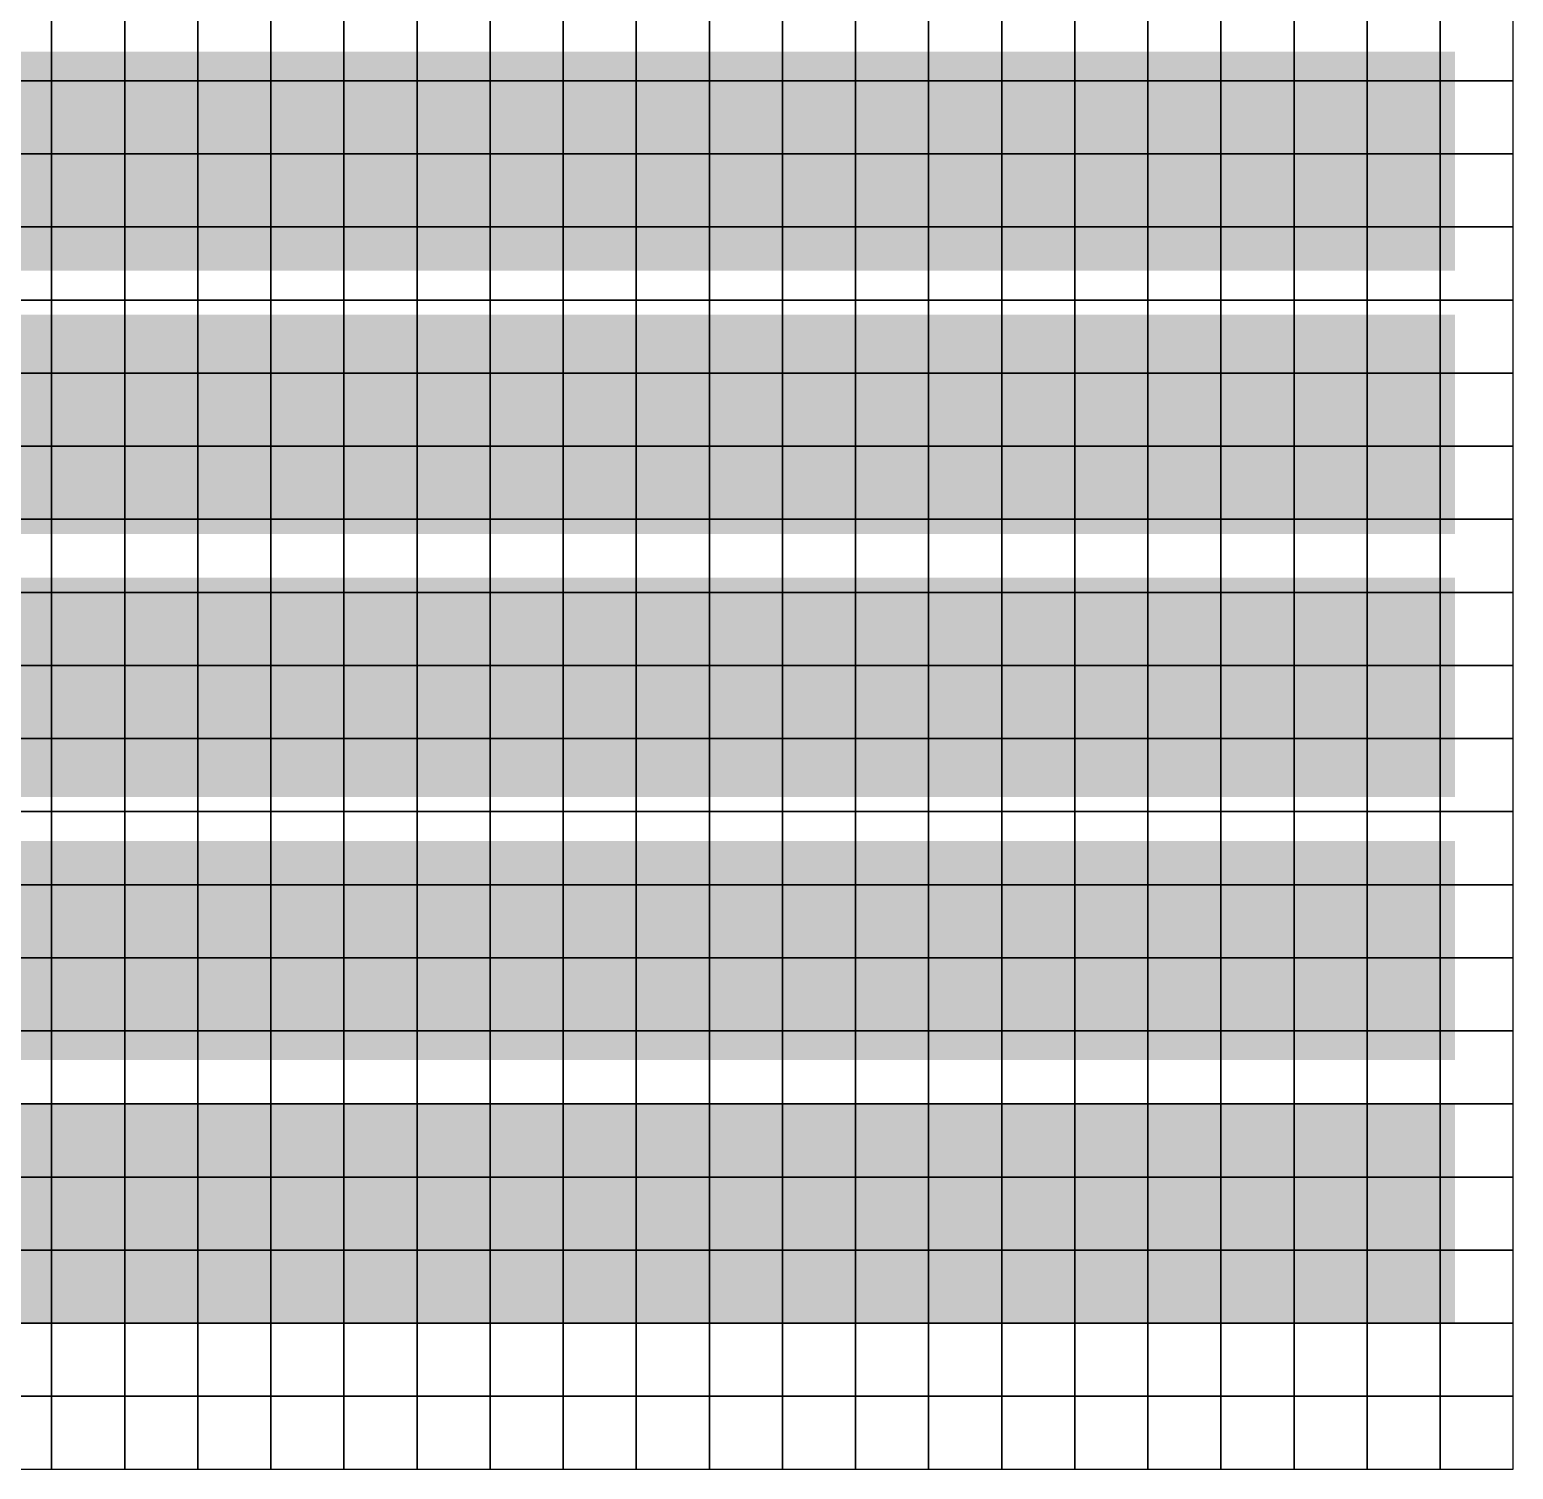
# Model space of a CAD drawing. Header units: metres. Extents: x 0 to 400, y 0 to 400.
# Drawn here: x 197 to 400, y 0 to 197 of the extents above; entities that cross this region are included whole.
import ezdxf

# ---------------------------------------------------------------- set-up
doc = ezdxf.new("R2010")
doc.units = ezdxf.units.M

msp = doc.modelspace()

# ---------------------------------------------------------------- linework, layer by layer
at = {"layer": 'F0', "color": 1}
for points in [[(290, 164), (320, 164), (290, 194), (320, 194)], [(254, 128), (284, 128), (254, 158), (284, 158)], [(218, 92), (248, 92), (218, 122), (248, 122)], [(344, 92), (374, 92), (344, 122), (374, 122)], [(182, 56), (212, 56), (182, 86), (212, 86)], [(308, 56), (338, 56), (308, 86), (338, 86)], [(272, 20), (302, 20), (272, 50), (302, 50)]]:
    msp.add_solid(points, dxfattribs=at)
at = {"layer": 'F1', "color": 2}
for points in [[(254, 164), (284, 164), (254, 194), (284, 194)], [(218, 128), (248, 128), (218, 158), (248, 158)], [(344, 128), (374, 128), (344, 158), (374, 158)], [(182, 92), (212, 92), (182, 122), (212, 122)], [(308, 92), (338, 92), (308, 122), (338, 122)], [(272, 56), (302, 56), (272, 86), (302, 86)], [(236, 20), (266, 20), (236, 50), (266, 50)], [(362, 20), (392, 20), (362, 50), (392, 50)]]:
    msp.add_solid(points, dxfattribs=at)
at = {"layer": 'F2', "color": 3}
for points in [[(218, 164), (248, 164), (218, 194), (248, 194)], [(344, 164), (374, 164), (344, 194), (374, 194)], [(182, 128), (212, 128), (182, 158), (212, 158)], [(308, 128), (338, 128), (308, 158), (338, 158)], [(272, 92), (302, 92), (272, 122), (302, 122)], [(236, 56), (266, 56), (236, 86), (266, 86)], [(362, 56), (392, 56), (362, 86), (392, 86)], [(200, 20), (230, 20), (200, 50), (230, 50)], [(326, 20), (356, 20), (326, 50), (356, 50)]]:
    msp.add_solid(points, dxfattribs=at)
at = {"layer": 'F3', "color": 4}
for points in [[(182, 164), (212, 164), (182, 194), (212, 194)], [(308, 164), (338, 164), (308, 194), (338, 194)], [(272, 128), (302, 128), (272, 158), (302, 158)], [(236, 92), (266, 92), (236, 122), (266, 122)], [(362, 92), (392, 92), (362, 122), (392, 122)], [(200, 56), (230, 56), (200, 86), (230, 86)], [(326, 56), (356, 56), (326, 86), (356, 86)], [(290, 20), (320, 20), (290, 50), (320, 50)]]:
    msp.add_solid(points, dxfattribs=at)
at = {"layer": 'F4', "color": 5}
for points in [[(272, 164), (302, 164), (272, 194), (302, 194)], [(236, 128), (266, 128), (236, 158), (266, 158)], [(362, 128), (392, 128), (362, 158), (392, 158)], [(200, 92), (230, 92), (200, 122), (230, 122)], [(326, 92), (356, 92), (326, 122), (356, 122)], [(290, 56), (320, 56), (290, 86), (320, 86)], [(254, 20), (284, 20), (254, 50), (284, 50)]]:
    msp.add_solid(points, dxfattribs=at)
at = {"layer": 'F5', "color": 6}
for points in [[(236, 164), (266, 164), (236, 194), (266, 194)], [(362, 164), (392, 164), (362, 194), (392, 194)], [(200, 128), (230, 128), (200, 158), (230, 158)], [(326, 128), (356, 128), (326, 158), (356, 158)], [(290, 92), (320, 92), (290, 122), (320, 122)], [(254, 56), (284, 56), (254, 86), (284, 86)], [(218, 20), (248, 20), (218, 50), (248, 50)], [(344, 20), (374, 20), (344, 50), (374, 50)]]:
    msp.add_solid(points, dxfattribs=at)
at = {"layer": 'F6', "color": 7}
for points in [[(200, 164), (230, 164), (200, 194), (230, 194)], [(326, 164), (356, 164), (326, 194), (356, 194)], [(290, 128), (320, 128), (290, 158), (320, 158)], [(254, 92), (284, 92), (254, 122), (284, 122)], [(218, 56), (248, 56), (218, 86), (248, 86)], [(344, 56), (374, 56), (344, 86), (374, 86)], [(182, 20), (212, 20), (182, 50), (212, 50)], [(308, 20), (338, 20), (308, 50), (338, 50)]]:
    msp.add_solid(points, dxfattribs=at)
at = {"layer": 'SURF'}
for points in [[(190, 190, 57.65), (200, 190, 58.81), (200, 200, 60), (190, 200, 58.81)], [(200, 190, 58.81), (210, 190, 57.65), (210, 200, 58.81), (200, 200, 60)], [(210, 190, 57.65), (220, 190, 54.29), (220, 200, 55.39), (210, 200, 58.81)], [(220, 190, 54.29), (230, 190, 49.12), (230, 200, 50.12), (220, 200, 55.39)], [(230, 190, 49.12), (240, 190, 42.71), (240, 200, 43.57), (230, 200, 50.12)], [(240, 190, 42.71), (250, 190, 35.67), (250, 200, 36.39), (240, 200, 43.57)], [(250, 190, 35.67), (260, 190, 28.63), (260, 200, 29.21), (250, 200, 36.39)], [(260, 190, 28.63), (270, 190, 22.07), (270, 200, 22.52), (260, 200, 29.21)], [(270, 190, 22.07), (280, 190, 16.35), (280, 200, 16.68), (270, 200, 22.52)], [(280, 190, 16.35), (290, 190, 11.64), (290, 200, 11.87), (280, 200, 16.68)], [(290, 190, 11.64), (300, 190, 7.96), (300, 200, 8.12), (290, 200, 11.87)], [(300, 190, 7.96), (310, 190, 5.23), (310, 200, 5.34), (300, 200, 8.12)], [(310, 190, 5.23), (320, 190, 3.3), (320, 200, 3.37), (310, 200, 5.34)], [(320, 190, 3.3), (330, 190, 2), (330, 200, 2.04), (320, 200, 3.37)], [(330, 190, 2), (340, 190, 1.17), (340, 200, 1.19), (330, 200, 2.04)], [(340, 190, 1.17), (350, 190, 0.65), (350, 200, 0.67), (340, 200, 1.19)], [(350, 190, 0.65), (360, 190, 0.35), (360, 200, 0.36), (350, 200, 0.67)], [(360, 190, 0.35), (370, 190, 0.18), (370, 200, 0.19), (360, 200, 0.36)], [(370, 190, 0.18), (380, 190, 0.09), (380, 200, 0.09), (370, 200, 0.19)], [(380, 190, 0.09), (390, 190, 0.04), (390, 200, 0.04), (380, 200, 0.09)], [(390, 190, 0.04), (400, 190, 0.02), (400, 200, 0.02), (390, 200, 0.04)], [(190, 180, 54.29), (200, 180, 55.39), (200, 190, 58.81), (190, 190, 57.65)], [(200, 180, 55.39), (210, 180, 54.29), (210, 190, 57.65), (200, 190, 58.81)], [(210, 180, 54.29), (220, 180, 51.13), (220, 190, 54.29), (210, 190, 57.65)], [(220, 180, 51.13), (230, 180, 46.26), (230, 190, 49.12), (220, 190, 54.29)], [(230, 180, 46.26), (240, 180, 40.22), (240, 190, 42.71), (230, 190, 49.12)], [(240, 180, 40.22), (250, 180, 33.59), (250, 190, 35.67), (240, 190, 42.71)], [(250, 180, 33.59), (260, 180, 26.96), (260, 190, 28.63), (250, 190, 35.67)], [(260, 180, 26.96), (270, 180, 20.79), (270, 190, 22.07), (260, 190, 28.63)], [(270, 180, 20.79), (280, 180, 15.4), (280, 190, 16.35), (270, 190, 22.07)], [(280, 180, 15.4), (290, 180, 10.96), (290, 190, 11.64), (280, 190, 16.35)], [(290, 180, 10.96), (300, 180, 7.5), (300, 190, 7.96), (290, 190, 11.64)], [(300, 180, 7.5), (310, 180, 4.93), (310, 190, 5.23), (300, 190, 7.96)], [(310, 180, 4.93), (320, 180, 3.11), (320, 190, 3.3), (310, 190, 5.23)], [(320, 180, 3.11), (330, 180, 1.89), (330, 190, 2), (320, 190, 3.3)], [(330, 180, 1.89), (340, 180, 1.1), (340, 190, 1.17), (330, 190, 2)], [(340, 180, 1.1), (350, 180, 0.62), (350, 190, 0.65), (340, 190, 1.17)], [(350, 180, 0.62), (360, 180, 0.33), (360, 190, 0.35), (350, 190, 0.65)], [(360, 180, 0.33), (370, 180, 0.17), (370, 190, 0.18), (360, 190, 0.35)], [(370, 180, 0.17), (380, 180, 0.08), (380, 190, 0.09), (370, 190, 0.18)], [(380, 180, 0.08), (390, 180, 0.04), (390, 190, 0.04), (380, 190, 0.09)], [(390, 180, 0.04), (400, 180, 0.02), (400, 190, 0.02), (390, 190, 0.04)], [(190, 170, 49.12), (200, 170, 50.12), (200, 180, 55.39), (190, 180, 54.29)], [(200, 170, 50.12), (210, 170, 49.12), (210, 180, 54.29), (200, 180, 55.39)], [(210, 170, 49.12), (220, 170, 46.26), (220, 180, 51.13), (210, 180, 54.29)], [(220, 170, 46.26), (230, 170, 41.86), (230, 180, 46.26), (220, 180, 51.13)], [(230, 170, 41.86), (240, 170, 36.39), (240, 180, 40.22), (230, 180, 46.26)], [(240, 170, 36.39), (250, 170, 30.4), (250, 180, 33.59), (240, 180, 40.22)], [(250, 170, 30.4), (260, 170, 24.39), (260, 180, 26.96), (250, 180, 33.59)], [(260, 170, 24.39), (270, 170, 18.81), (270, 180, 20.79), (260, 180, 26.96)], [(270, 170, 18.81), (280, 170, 13.93), (280, 180, 15.4), (270, 180, 20.79)], [(280, 170, 13.93), (290, 170, 9.92), (290, 180, 10.96), (280, 180, 15.4)], [(290, 170, 9.92), (300, 170, 6.78), (300, 180, 7.5), (290, 180, 10.96)], [(300, 170, 6.78), (310, 170, 4.46), (310, 180, 4.93), (300, 180, 7.5)], [(310, 170, 4.46), (320, 170, 2.81), (320, 180, 3.11), (310, 180, 4.93)], [(320, 170, 2.81), (330, 170, 1.71), (330, 180, 1.89), (320, 180, 3.11)], [(330, 170, 1.71), (340, 170, 0.99), (340, 180, 1.1), (330, 180, 1.89)], [(340, 170, 0.99), (350, 170, 0.56), (350, 180, 0.62), (340, 180, 1.1)], [(350, 170, 0.56), (360, 170, 0.3), (360, 180, 0.33), (350, 180, 0.62)], [(360, 170, 0.3), (370, 170, 0.15), (370, 180, 0.17), (360, 180, 0.33)], [(370, 170, 0.15), (380, 170, 0.08), (380, 180, 0.08), (370, 180, 0.17)], [(380, 170, 0.08), (390, 170, 0.04), (390, 180, 0.04), (380, 180, 0.08)], [(390, 170, 0.04), (400, 170, 0.02), (400, 180, 0.02), (390, 180, 0.04)], [(190, 160, 42.71), (200, 160, 43.57), (200, 170, 50.12), (190, 170, 49.12)], [(200, 160, 43.57), (210, 160, 42.71), (210, 170, 49.12), (200, 170, 50.12)], [(210, 160, 42.71), (220, 160, 40.22), (220, 170, 46.26), (210, 170, 49.12)], [(220, 160, 40.22), (230, 160, 36.39), (230, 170, 41.86), (220, 170, 46.26)], [(230, 160, 36.39), (240, 160, 31.64), (240, 170, 36.39), (230, 170, 41.86)], [(240, 160, 31.64), (250, 160, 26.43), (250, 170, 30.4), (240, 170, 36.39)], [(250, 160, 26.43), (260, 160, 21.21), (260, 170, 24.39), (250, 170, 30.4)], [(260, 160, 21.21), (270, 160, 16.35), (270, 170, 18.81), (260, 170, 24.39)], [(270, 160, 16.35), (280, 160, 12.11), (280, 170, 13.93), (270, 170, 18.81)], [(280, 160, 12.11), (290, 160, 8.62), (290, 170, 9.92), (280, 170, 13.93)], [(290, 160, 8.62), (300, 160, 5.9), (300, 170, 6.78), (290, 170, 9.92)], [(300, 160, 5.9), (310, 160, 3.87), (310, 170, 4.46), (300, 170, 6.78)], [(310, 160, 3.87), (320, 160, 2.45), (320, 170, 2.81), (310, 170, 4.46)], [(320, 160, 2.45), (330, 160, 1.48), (330, 170, 1.71), (320, 170, 2.81)], [(330, 160, 1.48), (340, 160, 0.86), (340, 170, 0.99), (330, 170, 1.71)], [(340, 160, 0.86), (350, 160, 0.48), (350, 170, 0.56), (340, 170, 0.99)], [(350, 160, 0.48), (360, 160, 0.26), (360, 170, 0.3), (350, 170, 0.56)], [(360, 160, 0.26), (370, 160, 0.13), (370, 170, 0.15), (360, 170, 0.3)], [(370, 160, 0.13), (380, 160, 0.07), (380, 170, 0.08), (370, 170, 0.15)], [(380, 160, 0.07), (390, 160, 0.03), (390, 170, 0.04), (380, 170, 0.08)], [(390, 160, 0.03), (400, 160, 0.01), (400, 170, 0.02), (390, 170, 0.04)], [(190, 150, 35.67), (200, 150, 36.39), (200, 160, 43.57), (190, 160, 42.71)], [(200, 150, 36.39), (210, 150, 35.67), (210, 160, 42.71), (200, 160, 43.57)], [(210, 150, 35.67), (220, 150, 33.59), (220, 160, 40.22), (210, 160, 42.71)], [(220, 150, 33.59), (230, 150, 30.4), (230, 160, 36.39), (220, 160, 40.22)], [(230, 150, 30.4), (240, 150, 26.43), (240, 160, 31.64), (230, 160, 36.39)], [(240, 150, 26.43), (250, 150, 22.07), (250, 160, 26.43), (240, 160, 31.64)], [(250, 150, 22.07), (260, 150, 17.71), (260, 160, 21.21), (250, 160, 26.43)], [(260, 150, 17.71), (270, 150, 13.66), (270, 160, 16.35), (260, 160, 21.21)], [(270, 150, 13.66), (280, 150, 10.12), (280, 160, 12.11), (270, 160, 16.35)], [(280, 150, 10.12), (290, 150, 7.2), (290, 160, 8.62), (280, 160, 12.11)], [(290, 150, 7.2), (300, 150, 4.93), (300, 160, 5.9), (290, 160, 8.62)], [(300, 150, 4.93), (310, 150, 3.24), (310, 160, 3.87), (300, 160, 5.9)], [(310, 150, 3.24), (320, 150, 2.04), (320, 160, 2.45), (310, 160, 3.87)], [(320, 150, 2.04), (330, 150, 1.24), (330, 160, 1.48), (320, 160, 2.45)], [(330, 150, 1.24), (340, 150, 0.72), (340, 160, 0.86), (330, 160, 1.48)], [(340, 150, 0.72), (350, 150, 0.4), (350, 160, 0.48), (340, 160, 0.86)], [(350, 150, 0.4), (360, 150, 0.22), (360, 160, 0.26), (350, 160, 0.48)], [(360, 150, 0.22), (370, 150, 0.11), (370, 160, 0.13), (360, 160, 0.26)], [(370, 150, 0.11), (380, 150, 0.06), (380, 160, 0.07), (370, 160, 0.13)], [(380, 150, 0.06), (390, 150, 0.03), (390, 160, 0.03), (380, 160, 0.07)], [(390, 150, 0.03), (400, 150, 0.01), (400, 160, 0.01), (390, 160, 0.03)], [(190, 140, 28.63), (200, 140, 29.21), (200, 150, 36.39), (190, 150, 35.67)], [(200, 140, 29.21), (210, 140, 28.63), (210, 150, 35.67), (200, 150, 36.39)], [(210, 140, 28.63), (220, 140, 26.96), (220, 150, 33.59), (210, 150, 35.67)], [(220, 140, 26.96), (230, 140, 24.39), (230, 150, 30.4), (220, 150, 33.59)], [(230, 140, 24.39), (240, 140, 21.21), (240, 150, 26.43), (230, 150, 30.4)], [(240, 140, 21.21), (250, 140, 17.71), (250, 150, 22.07), (240, 150, 26.43)], [(250, 140, 17.71), (260, 140, 14.22), (260, 150, 17.71), (250, 150, 22.07)], [(260, 140, 14.22), (270, 140, 10.96), (270, 150, 13.66), (260, 150, 17.71)], [(270, 140, 10.96), (280, 140, 8.12), (280, 150, 10.12), (270, 150, 13.66)], [(280, 140, 8.12), (290, 140, 5.78), (290, 150, 7.2), (280, 150, 10.12)], [(290, 140, 5.78), (300, 140, 3.95), (300, 150, 4.93), (290, 150, 7.2)], [(300, 140, 3.95), (310, 140, 2.6), (310, 150, 3.24), (300, 150, 4.93)], [(310, 140, 2.6), (320, 140, 1.64), (320, 150, 2.04), (310, 150, 3.24)], [(320, 140, 1.64), (330, 140, 0.99), (330, 150, 1.24), (320, 150, 2.04)], [(330, 140, 0.99), (340, 140, 0.58), (340, 150, 0.72), (330, 150, 1.24)], [(340, 140, 0.58), (350, 140, 0.32), (350, 150, 0.4), (340, 150, 0.72)], [(350, 140, 0.32), (360, 140, 0.17), (360, 150, 0.22), (350, 150, 0.4)], [(360, 140, 0.17), (370, 140, 0.09), (370, 150, 0.11), (360, 150, 0.22)], [(370, 140, 0.09), (380, 140, 0.04), (380, 150, 0.06), (370, 150, 0.11)], [(380, 140, 0.04), (390, 140, 0.02), (390, 150, 0.03), (380, 150, 0.06)], [(390, 140, 0.02), (400, 140, 0.01), (400, 150, 0.01), (390, 150, 0.03)], [(190, 130, 22.07), (200, 130, 22.52), (200, 140, 29.21), (190, 140, 28.63)], [(200, 130, 22.52), (210, 130, 22.07), (210, 140, 28.63), (200, 140, 29.21)], [(210, 130, 22.07), (220, 130, 20.79), (220, 140, 26.96), (210, 140, 28.63)], [(220, 130, 20.79), (230, 130, 18.81), (230, 140, 24.39), (220, 140, 26.96)], [(230, 130, 18.81), (240, 130, 16.35), (240, 140, 21.21), (230, 140, 24.39)], [(240, 130, 16.35), (250, 130, 13.66), (250, 140, 17.71), (240, 140, 21.21)], [(250, 130, 13.66), (260, 130, 10.96), (260, 140, 14.22), (250, 140, 17.71)], [(260, 130, 10.96), (270, 130, 8.45), (270, 140, 10.96), (260, 140, 14.22)], [(270, 130, 8.45), (280, 130, 6.26), (280, 140, 8.12), (270, 140, 10.96)], [(280, 130, 6.26), (290, 130, 4.46), (290, 140, 5.78), (280, 140, 8.12)], [(290, 130, 4.46), (300, 130, 3.05), (300, 140, 3.95), (290, 140, 5.78)], [(300, 130, 3.05), (310, 130, 2), (310, 140, 2.6), (300, 140, 3.95)], [(310, 130, 2), (320, 130, 1.26), (320, 140, 1.64), (310, 140, 2.6)], [(320, 130, 1.26), (330, 130, 0.77), (330, 140, 0.99), (320, 140, 1.64)], [(330, 130, 0.77), (340, 130, 0.45), (340, 140, 0.58), (330, 140, 0.99)], [(340, 130, 0.45), (350, 130, 0.25), (350, 140, 0.32), (340, 140, 0.58)], [(350, 130, 0.25), (360, 130, 0.13), (360, 140, 0.17), (350, 140, 0.32)], [(360, 130, 0.13), (370, 130, 0.07), (370, 140, 0.09), (360, 140, 0.17)], [(370, 130, 0.07), (380, 130, 0.03), (380, 140, 0.04), (370, 140, 0.09)], [(380, 130, 0.03), (390, 130, 0.02), (390, 140, 0.02), (380, 140, 0.04)], [(390, 130, 0.02), (400, 130, 0.01), (400, 140, 0.01), (390, 140, 0.02)], [(190, 120, 16.35), (200, 120, 16.68), (200, 130, 22.52), (190, 130, 22.07)], [(200, 120, 16.68), (210, 120, 16.35), (210, 130, 22.07), (200, 130, 22.52)], [(210, 120, 16.35), (220, 120, 15.4), (220, 130, 20.79), (210, 130, 22.07)], [(220, 120, 15.4), (230, 120, 13.93), (230, 130, 18.81), (220, 130, 20.79)], [(230, 120, 13.93), (240, 120, 12.11), (240, 130, 16.35), (230, 130, 18.81)], [(240, 120, 12.11), (250, 120, 10.12), (250, 130, 13.66), (240, 130, 16.35)], [(250, 120, 10.12), (260, 120, 8.12), (260, 130, 10.96), (250, 130, 13.66)], [(260, 120, 8.12), (270, 120, 6.26), (270, 130, 8.45), (260, 130, 10.96)], [(270, 120, 6.26), (280, 120, 4.64), (280, 130, 6.26), (270, 130, 8.45)], [(280, 120, 4.64), (290, 120, 3.3), (290, 130, 4.46), (280, 130, 6.26)], [(290, 120, 3.3), (300, 120, 2.26), (300, 130, 3.05), (290, 130, 4.46)], [(300, 120, 2.26), (310, 120, 1.48), (310, 130, 2), (300, 130, 3.05)], [(310, 120, 1.48), (320, 120, 0.94), (320, 130, 1.26), (310, 130, 2)], [(320, 120, 0.94), (330, 120, 0.57), (330, 130, 0.77), (320, 130, 1.26)], [(330, 120, 0.57), (340, 120, 0.33), (340, 130, 0.45), (330, 130, 0.77)], [(340, 120, 0.33), (350, 120, 0.19), (350, 130, 0.25), (340, 130, 0.45)], [(350, 120, 0.19), (360, 120, 0.1), (360, 130, 0.13), (350, 130, 0.25)], [(360, 120, 0.1), (370, 120, 0.05), (370, 130, 0.07), (360, 130, 0.13)], [(370, 120, 0.05), (380, 120, 0.03), (380, 130, 0.03), (370, 130, 0.07)], [(380, 120, 0.03), (390, 120, 0.01), (390, 130, 0.02), (380, 130, 0.03)], [(390, 120, 0.01), (400, 120, 0.01), (400, 130, 0.01), (390, 130, 0.02)], [(190, 110, 11.64), (200, 110, 11.87), (200, 120, 16.68), (190, 120, 16.35)], [(200, 110, 11.87), (210, 110, 11.64), (210, 120, 16.35), (200, 120, 16.68)], [(210, 110, 11.64), (220, 110, 10.96), (220, 120, 15.4), (210, 120, 16.35)], [(220, 110, 10.96), (230, 110, 9.92), (230, 120, 13.93), (220, 120, 15.4)], [(230, 110, 9.92), (240, 110, 8.62), (240, 120, 12.11), (230, 120, 13.93)], [(240, 110, 8.62), (250, 110, 7.2), (250, 120, 10.12), (240, 120, 12.11)], [(250, 110, 7.2), (260, 110, 5.78), (260, 120, 8.12), (250, 120, 10.12)], [(260, 110, 5.78), (270, 110, 4.46), (270, 120, 6.26), (260, 120, 8.12)], [(270, 110, 4.46), (280, 110, 3.3), (280, 120, 4.64), (270, 120, 6.26)], [(280, 110, 3.3), (290, 110, 2.35), (290, 120, 3.3), (280, 120, 4.64)], [(290, 110, 2.35), (300, 110, 1.61), (300, 120, 2.26), (290, 120, 3.3)], [(300, 110, 1.61), (310, 110, 1.06), (310, 120, 1.48), (300, 120, 2.26)], [(310, 110, 1.06), (320, 110, 0.67), (320, 120, 0.94), (310, 120, 1.48)], [(320, 110, 0.67), (330, 110, 0.4), (330, 120, 0.57), (320, 120, 0.94)], [(330, 110, 0.4), (340, 110, 0.24), (340, 120, 0.33), (330, 120, 0.57)], [(340, 110, 0.24), (350, 110, 0.13), (350, 120, 0.19), (340, 120, 0.33)], [(350, 110, 0.13), (360, 110, 0.07), (360, 120, 0.1), (350, 120, 0.19)], [(360, 110, 0.07), (370, 110, 0.04), (370, 120, 0.05), (360, 120, 0.1)], [(370, 110, 0.04), (380, 110, 0.02), (380, 120, 0.03), (370, 120, 0.05)], [(380, 110, 0.02), (390, 110, 0.01), (390, 120, 0.01), (380, 120, 0.03)], [(390, 110, 0.01), (400, 110, 0), (400, 120, 0.01), (390, 120, 0.01)], [(190, 100, 7.96), (200, 100, 8.12), (200, 110, 11.87), (190, 110, 11.64)], [(200, 100, 8.12), (210, 100, 7.96), (210, 110, 11.64), (200, 110, 11.87)], [(210, 100, 7.96), (220, 100, 7.5), (220, 110, 10.96), (210, 110, 11.64)], [(220, 100, 7.5), (230, 100, 6.78), (230, 110, 9.92), (220, 110, 10.96)], [(230, 100, 6.78), (240, 100, 5.9), (240, 110, 8.62), (230, 110, 9.92)], [(240, 100, 5.9), (250, 100, 4.93), (250, 110, 7.2), (240, 110, 8.62)], [(250, 100, 4.93), (260, 100, 3.95), (260, 110, 5.78), (250, 110, 7.2)], [(260, 100, 3.95), (270, 100, 3.05), (270, 110, 4.46), (260, 110, 5.78)], [(270, 100, 3.05), (280, 100, 2.26), (280, 110, 3.3), (270, 110, 4.46)], [(280, 100, 2.26), (290, 100, 1.61), (290, 110, 2.35), (280, 110, 3.3)], [(290, 100, 1.61), (300, 100, 1.1), (300, 110, 1.61), (290, 110, 2.35)], [(300, 100, 1.1), (310, 100, 0.72), (310, 110, 1.06), (300, 110, 1.61)], [(310, 100, 0.72), (320, 100, 0.46), (320, 110, 0.67), (310, 110, 1.06)], [(320, 100, 0.46), (330, 100, 0.28), (330, 110, 0.4), (320, 110, 0.67)], [(330, 100, 0.28), (340, 100, 0.16), (340, 110, 0.24), (330, 110, 0.4)], [(340, 100, 0.16), (350, 100, 0.09), (350, 110, 0.13), (340, 110, 0.24)], [(350, 100, 0.09), (360, 100, 0.05), (360, 110, 0.07), (350, 110, 0.13)], [(360, 100, 0.05), (370, 100, 0.03), (370, 110, 0.04), (360, 110, 0.07)], [(370, 100, 0.03), (380, 100, 0.01), (380, 110, 0.02), (370, 110, 0.04)], [(380, 100, 0.01), (390, 100, 0.01), (390, 110, 0.01), (380, 110, 0.02)], [(390, 100, 0.01), (400, 100, 0), (400, 110, 0), (390, 110, 0.01)], [(190, 90, 5.23), (200, 90, 5.34), (200, 100, 8.12), (190, 100, 7.96)], [(200, 90, 5.34), (210, 90, 5.23), (210, 100, 7.96), (200, 100, 8.12)], [(210, 90, 5.23), (220, 90, 4.93), (220, 100, 7.5), (210, 100, 7.96)], [(220, 90, 4.93), (230, 90, 4.46), (230, 100, 6.78), (220, 100, 7.5)], [(230, 90, 4.46), (240, 90, 3.87), (240, 100, 5.9), (230, 100, 6.78)], [(240, 90, 3.87), (250, 90, 3.24), (250, 100, 4.93), (240, 100, 5.9)], [(250, 90, 3.24), (260, 90, 2.6), (260, 100, 3.95), (250, 100, 4.93)], [(260, 90, 2.6), (270, 90, 2), (270, 100, 3.05), (260, 100, 3.95)], [(270, 90, 2), (280, 90, 1.48), (280, 100, 2.26), (270, 100, 3.05)], [(280, 90, 1.48), (290, 90, 1.06), (290, 100, 1.61), (280, 100, 2.26)], [(290, 90, 1.06), (300, 90, 0.72), (300, 100, 1.1), (290, 100, 1.61)], [(300, 90, 0.72), (310, 90, 0.47), (310, 100, 0.72), (300, 100, 1.1)], [(310, 90, 0.47), (320, 90, 0.3), (320, 100, 0.46), (310, 100, 0.72)], [(320, 90, 0.3), (330, 90, 0.18), (330, 100, 0.28), (320, 100, 0.46)], [(330, 90, 0.18), (340, 90, 0.11), (340, 100, 0.16), (330, 100, 0.28)], [(340, 90, 0.11), (350, 90, 0.06), (350, 100, 0.09), (340, 100, 0.16)], [(350, 90, 0.06), (360, 90, 0.03), (360, 100, 0.05), (350, 100, 0.09)], [(360, 90, 0.03), (370, 90, 0.02), (370, 100, 0.03), (360, 100, 0.05)], [(370, 90, 0.02), (380, 90, 0.01), (380, 100, 0.01), (370, 100, 0.03)], [(380, 90, 0.01), (390, 90, 0), (390, 100, 0.01), (380, 100, 0.01)], [(390, 90, 0), (400, 90, 0), (400, 100, 0), (390, 100, 0.01)], [(190, 80, 3.3), (200, 80, 3.37), (200, 90, 5.34), (190, 90, 5.23)], [(200, 80, 3.37), (210, 80, 3.3), (210, 90, 5.23), (200, 90, 5.34)], [(210, 80, 3.3), (220, 80, 3.11), (220, 90, 4.93), (210, 90, 5.23)], [(220, 80, 3.11), (230, 80, 2.81), (230, 90, 4.46), (220, 90, 4.93)], [(230, 80, 2.81), (240, 80, 2.45), (240, 90, 3.87), (230, 90, 4.46)], [(240, 80, 2.45), (250, 80, 2.04), (250, 90, 3.24), (240, 90, 3.87)], [(250, 80, 2.04), (260, 80, 1.64), (260, 90, 2.6), (250, 90, 3.24)], [(260, 80, 1.64), (270, 80, 1.26), (270, 90, 2), (260, 90, 2.6)], [(270, 80, 1.26), (280, 80, 0.94), (280, 90, 1.48), (270, 90, 2)], [(280, 80, 0.94), (290, 80, 0.67), (290, 90, 1.06), (280, 90, 1.48)], [(290, 80, 0.67), (300, 80, 0.46), (300, 90, 0.72), (290, 90, 1.06)], [(300, 80, 0.46), (310, 80, 0.3), (310, 90, 0.47), (300, 90, 0.72)], [(310, 80, 0.3), (320, 80, 0.19), (320, 90, 0.3), (310, 90, 0.47)], [(320, 80, 0.19), (330, 80, 0.11), (330, 90, 0.18), (320, 90, 0.3)], [(330, 80, 0.11), (340, 80, 0.07), (340, 90, 0.11), (330, 90, 0.18)], [(340, 80, 0.07), (350, 80, 0.04), (350, 90, 0.06), (340, 90, 0.11)], [(350, 80, 0.04), (360, 80, 0.02), (360, 90, 0.03), (350, 90, 0.06)], [(360, 80, 0.02), (370, 80, 0.01), (370, 90, 0.02), (360, 90, 0.03)], [(370, 80, 0.01), (380, 80, 0.01), (380, 90, 0.01), (370, 90, 0.02)], [(380, 80, 0.01), (390, 80, 0), (390, 90, 0), (380, 90, 0.01)], [(390, 80, 0), (400, 80, 0), (400, 90, 0), (390, 90, 0)], [(190, 70, 2), (200, 70, 2.04), (200, 80, 3.37), (190, 80, 3.3)], [(200, 70, 2.04), (210, 70, 2), (210, 80, 3.3), (200, 80, 3.37)], [(210, 70, 2), (220, 70, 1.89), (220, 80, 3.11), (210, 80, 3.3)], [(220, 70, 1.89), (230, 70, 1.71), (230, 80, 2.81), (220, 80, 3.11)], [(230, 70, 1.71), (240, 70, 1.48), (240, 80, 2.45), (230, 80, 2.81)], [(240, 70, 1.48), (250, 70, 1.24), (250, 80, 2.04), (240, 80, 2.45)], [(250, 70, 1.24), (260, 70, 0.99), (260, 80, 1.64), (250, 80, 2.04)], [(260, 70, 0.99), (270, 70, 0.77), (270, 80, 1.26), (260, 80, 1.64)], [(270, 70, 0.77), (280, 70, 0.57), (280, 80, 0.94), (270, 80, 1.26)], [(280, 70, 0.57), (290, 70, 0.4), (290, 80, 0.67), (280, 80, 0.94)], [(290, 70, 0.4), (300, 70, 0.28), (300, 80, 0.46), (290, 80, 0.67)], [(300, 70, 0.28), (310, 70, 0.18), (310, 80, 0.3), (300, 80, 0.46)], [(310, 70, 0.18), (320, 70, 0.11), (320, 80, 0.19), (310, 80, 0.3)], [(320, 70, 0.11), (330, 70, 0.07), (330, 80, 0.11), (320, 80, 0.19)], [(330, 70, 0.07), (340, 70, 0.04), (340, 80, 0.07), (330, 80, 0.11)], [(340, 70, 0.04), (350, 70, 0.02), (350, 80, 0.04), (340, 80, 0.07)], [(350, 70, 0.02), (360, 70, 0.01), (360, 80, 0.02), (350, 80, 0.04)], [(360, 70, 0.01), (370, 70, 0.01), (370, 80, 0.01), (360, 80, 0.02)], [(370, 70, 0.01), (380, 70, 0), (380, 80, 0.01), (370, 80, 0.01)], [(380, 70, 0), (390, 70, 0), (390, 80, 0), (380, 80, 0.01)], [(390, 70, 0), (400, 70, 0), (400, 80, 0), (390, 80, 0)], [(190, 60, 1.17), (200, 60, 1.19), (200, 70, 2.04), (190, 70, 2)], [(200, 60, 1.19), (210, 60, 1.17), (210, 70, 2), (200, 70, 2.04)], [(210, 60, 1.17), (220, 60, 1.1), (220, 70, 1.89), (210, 70, 2)], [(220, 60, 1.1), (230, 60, 0.99), (230, 70, 1.71), (220, 70, 1.89)], [(230, 60, 0.99), (240, 60, 0.86), (240, 70, 1.48), (230, 70, 1.71)], [(240, 60, 0.86), (250, 60, 0.72), (250, 70, 1.24), (240, 70, 1.48)], [(250, 60, 0.72), (260, 60, 0.58), (260, 70, 0.99), (250, 70, 1.24)], [(260, 60, 0.58), (270, 60, 0.45), (270, 70, 0.77), (260, 70, 0.99)], [(270, 60, 0.45), (280, 60, 0.33), (280, 70, 0.57), (270, 70, 0.77)], [(280, 60, 0.33), (290, 60, 0.24), (290, 70, 0.4), (280, 70, 0.57)], [(290, 60, 0.24), (300, 60, 0.16), (300, 70, 0.28), (290, 70, 0.4)], [(300, 60, 0.16), (310, 60, 0.11), (310, 70, 0.18), (300, 70, 0.28)], [(310, 60, 0.11), (320, 60, 0.07), (320, 70, 0.11), (310, 70, 0.18)], [(320, 60, 0.07), (330, 60, 0.04), (330, 70, 0.07), (320, 70, 0.11)], [(330, 60, 0.04), (340, 60, 0.02), (340, 70, 0.04), (330, 70, 0.07)], [(340, 60, 0.02), (350, 60, 0.01), (350, 70, 0.02), (340, 70, 0.04)], [(350, 60, 0.01), (360, 60, 0.01), (360, 70, 0.01), (350, 70, 0.02)], [(360, 60, 0.01), (370, 60, 0), (370, 70, 0.01), (360, 70, 0.01)], [(370, 60, 0), (380, 60, 0), (380, 70, 0), (370, 70, 0.01)], [(380, 60, 0), (390, 60, 0), (390, 70, 0), (380, 70, 0)], [(390, 60, 0), (400, 60, 0), (400, 70, 0), (390, 70, 0)], [(190, 50, 0.65), (200, 50, 0.67), (200, 60, 1.19), (190, 60, 1.17)], [(200, 50, 0.67), (210, 50, 0.65), (210, 60, 1.17), (200, 60, 1.19)], [(210, 50, 0.65), (220, 50, 0.62), (220, 60, 1.1), (210, 60, 1.17)], [(220, 50, 0.62), (230, 50, 0.56), (230, 60, 0.99), (220, 60, 1.1)], [(230, 50, 0.56), (240, 50, 0.48), (240, 60, 0.86), (230, 60, 0.99)], [(240, 50, 0.48), (250, 50, 0.4), (250, 60, 0.72), (240, 60, 0.86)], [(250, 50, 0.4), (260, 50, 0.32), (260, 60, 0.58), (250, 60, 0.72)], [(260, 50, 0.32), (270, 50, 0.25), (270, 60, 0.45), (260, 60, 0.58)], [(270, 50, 0.25), (280, 50, 0.19), (280, 60, 0.33), (270, 60, 0.45)], [(280, 50, 0.19), (290, 50, 0.13), (290, 60, 0.24), (280, 60, 0.33)], [(290, 50, 0.13), (300, 50, 0.09), (300, 60, 0.16), (290, 60, 0.24)], [(300, 50, 0.09), (310, 50, 0.06), (310, 60, 0.11), (300, 60, 0.16)], [(310, 50, 0.06), (320, 50, 0.04), (320, 60, 0.07), (310, 60, 0.11)], [(320, 50, 0.04), (330, 50, 0.02), (330, 60, 0.04), (320, 60, 0.07)], [(330, 50, 0.02), (340, 50, 0.01), (340, 60, 0.02), (330, 60, 0.04)], [(340, 50, 0.01), (350, 50, 0.01), (350, 60, 0.01), (340, 60, 0.02)], [(350, 50, 0.01), (360, 50, 0), (360, 60, 0.01), (350, 60, 0.01)], [(360, 50, 0), (370, 50, 0), (370, 60, 0), (360, 60, 0.01)], [(370, 50, 0), (380, 50, 0), (380, 60, 0), (370, 60, 0)], [(380, 50, 0), (390, 50, 0), (390, 60, 0), (380, 60, 0)], [(390, 50, 0), (400, 50, 0), (400, 60, 0), (390, 60, 0)], [(190, 40, 0.35), (200, 40, 0.36), (200, 50, 0.67), (190, 50, 0.65)], [(200, 40, 0.36), (210, 40, 0.35), (210, 50, 0.65), (200, 50, 0.67)], [(210, 40, 0.35), (220, 40, 0.33), (220, 50, 0.62), (210, 50, 0.65)], [(220, 40, 0.33), (230, 40, 0.3), (230, 50, 0.56), (220, 50, 0.62)], [(230, 40, 0.3), (240, 40, 0.26), (240, 50, 0.48), (230, 50, 0.56)], [(240, 40, 0.26), (250, 40, 0.22), (250, 50, 0.4), (240, 50, 0.48)], [(250, 40, 0.22), (260, 40, 0.17), (260, 50, 0.32), (250, 50, 0.4)], [(260, 40, 0.17), (270, 40, 0.13), (270, 50, 0.25), (260, 50, 0.32)], [(270, 40, 0.13), (280, 40, 0.1), (280, 50, 0.19), (270, 50, 0.25)], [(280, 40, 0.1), (290, 40, 0.07), (290, 50, 0.13), (280, 50, 0.19)], [(290, 40, 0.07), (300, 40, 0.05), (300, 50, 0.09), (290, 50, 0.13)], [(300, 40, 0.05), (310, 40, 0.03), (310, 50, 0.06), (300, 50, 0.09)], [(310, 40, 0.03), (320, 40, 0.02), (320, 50, 0.04), (310, 50, 0.06)], [(320, 40, 0.02), (330, 40, 0.01), (330, 50, 0.02), (320, 50, 0.04)], [(330, 40, 0.01), (340, 40, 0.01), (340, 50, 0.01), (330, 50, 0.02)], [(340, 40, 0.01), (350, 40, 0), (350, 50, 0.01), (340, 50, 0.01)], [(350, 40, 0), (360, 40, 0), (360, 50, 0), (350, 50, 0.01)], [(360, 40, 0), (370, 40, 0), (370, 50, 0), (360, 50, 0)], [(370, 40, 0), (380, 40, 0), (380, 50, 0), (370, 50, 0)], [(380, 40, 0), (390, 40, 0), (390, 50, 0), (380, 50, 0)], [(390, 40, 0), (400, 40, 0), (400, 50, 0), (390, 50, 0)], [(190, 30, 0.18), (200, 30, 0.19), (200, 40, 0.36), (190, 40, 0.35)], [(200, 30, 0.19), (210, 30, 0.18), (210, 40, 0.35), (200, 40, 0.36)], [(210, 30, 0.18), (220, 30, 0.17), (220, 40, 0.33), (210, 40, 0.35)], [(220, 30, 0.17), (230, 30, 0.15), (230, 40, 0.3), (220, 40, 0.33)], [(230, 30, 0.15), (240, 30, 0.13), (240, 40, 0.26), (230, 40, 0.3)], [(240, 30, 0.13), (250, 30, 0.11), (250, 40, 0.22), (240, 40, 0.26)], [(250, 30, 0.11), (260, 30, 0.09), (260, 40, 0.17), (250, 40, 0.22)], [(260, 30, 0.09), (270, 30, 0.07), (270, 40, 0.13), (260, 40, 0.17)], [(270, 30, 0.07), (280, 30, 0.05), (280, 40, 0.1), (270, 40, 0.13)], [(280, 30, 0.05), (290, 30, 0.04), (290, 40, 0.07), (280, 40, 0.1)], [(290, 30, 0.04), (300, 30, 0.03), (300, 40, 0.05), (290, 40, 0.07)], [(300, 30, 0.03), (310, 30, 0.02), (310, 40, 0.03), (300, 40, 0.05)], [(310, 30, 0.02), (320, 30, 0.01), (320, 40, 0.02), (310, 40, 0.03)], [(320, 30, 0.01), (330, 30, 0.01), (330, 40, 0.01), (320, 40, 0.02)], [(330, 30, 0.01), (340, 30, 0), (340, 40, 0.01), (330, 40, 0.01)], [(340, 30, 0), (350, 30, 0), (350, 40, 0), (340, 40, 0.01)], [(350, 30, 0), (360, 30, 0), (360, 40, 0), (350, 40, 0)], [(360, 30, 0), (370, 30, 0), (370, 40, 0), (360, 40, 0)], [(370, 30, 0), (380, 30, 0), (380, 40, 0), (370, 40, 0)], [(380, 30, 0), (390, 30, 0), (390, 40, 0), (380, 40, 0)], [(390, 30, 0), (400, 30, 0), (400, 40, 0), (390, 40, 0)], [(190, 20, 0.09), (200, 20, 0.09), (200, 30, 0.19), (190, 30, 0.18)], [(200, 20, 0.09), (210, 20, 0.09), (210, 30, 0.18), (200, 30, 0.19)], [(210, 20, 0.09), (220, 20, 0.08), (220, 30, 0.17), (210, 30, 0.18)], [(220, 20, 0.08), (230, 20, 0.08), (230, 30, 0.15), (220, 30, 0.17)], [(230, 20, 0.08), (240, 20, 0.07), (240, 30, 0.13), (230, 30, 0.15)], [(240, 20, 0.07), (250, 20, 0.06), (250, 30, 0.11), (240, 30, 0.13)], [(250, 20, 0.06), (260, 20, 0.04), (260, 30, 0.09), (250, 30, 0.11)], [(260, 20, 0.04), (270, 20, 0.03), (270, 30, 0.07), (260, 30, 0.09)], [(270, 20, 0.03), (280, 20, 0.03), (280, 30, 0.05), (270, 30, 0.07)], [(280, 20, 0.03), (290, 20, 0.02), (290, 30, 0.04), (280, 30, 0.05)], [(290, 20, 0.02), (300, 20, 0.01), (300, 30, 0.03), (290, 30, 0.04)], [(300, 20, 0.01), (310, 20, 0.01), (310, 30, 0.02), (300, 30, 0.03)], [(310, 20, 0.01), (320, 20, 0.01), (320, 30, 0.01), (310, 30, 0.02)], [(320, 20, 0.01), (330, 20, 0), (330, 30, 0.01), (320, 30, 0.01)], [(330, 20, 0), (340, 20, 0), (340, 30, 0), (330, 30, 0.01)], [(340, 20, 0), (350, 20, 0), (350, 30, 0), (340, 30, 0)], [(350, 20, 0), (360, 20, 0), (360, 30, 0), (350, 30, 0)], [(360, 20, 0), (370, 20, 0), (370, 30, 0), (360, 30, 0)], [(370, 20, 0), (380, 20, 0), (380, 30, 0), (370, 30, 0)], [(380, 20, 0), (390, 20, 0), (390, 30, 0), (380, 30, 0)], [(390, 20, 0), (400, 20, 0), (400, 30, 0), (390, 30, 0)], [(190, 10, 0.04), (200, 10, 0.04), (200, 20, 0.09), (190, 20, 0.09)], [(200, 10, 0.04), (210, 10, 0.04), (210, 20, 0.09), (200, 20, 0.09)], [(210, 10, 0.04), (220, 10, 0.04), (220, 20, 0.08), (210, 20, 0.09)], [(220, 10, 0.04), (230, 10, 0.04), (230, 20, 0.08), (220, 20, 0.08)], [(230, 10, 0.04), (240, 10, 0.03), (240, 20, 0.07), (230, 20, 0.08)], [(240, 10, 0.03), (250, 10, 0.03), (250, 20, 0.06), (240, 20, 0.07)], [(250, 10, 0.03), (260, 10, 0.02), (260, 20, 0.04), (250, 20, 0.06)], [(260, 10, 0.02), (270, 10, 0.02), (270, 20, 0.03), (260, 20, 0.04)], [(270, 10, 0.02), (280, 10, 0.01), (280, 20, 0.03), (270, 20, 0.03)], [(280, 10, 0.01), (290, 10, 0.01), (290, 20, 0.02), (280, 20, 0.03)], [(290, 10, 0.01), (300, 10, 0.01), (300, 20, 0.01), (290, 20, 0.02)], [(300, 10, 0.01), (310, 10, 0), (310, 20, 0.01), (300, 20, 0.01)], [(310, 10, 0), (320, 10, 0), (320, 20, 0.01), (310, 20, 0.01)], [(320, 10, 0), (330, 10, 0), (330, 20, 0), (320, 20, 0.01)], [(330, 10, 0), (340, 10, 0), (340, 20, 0), (330, 20, 0)], [(340, 10, 0), (350, 10, 0), (350, 20, 0), (340, 20, 0)], [(350, 10, 0), (360, 10, 0), (360, 20, 0), (350, 20, 0)], [(360, 10, 0), (370, 10, 0), (370, 20, 0), (360, 20, 0)], [(370, 10, 0), (380, 10, 0), (380, 20, 0), (370, 20, 0)], [(380, 10, 0), (390, 10, 0), (390, 20, 0), (380, 20, 0)], [(390, 10, 0), (400, 10, 0), (400, 20, 0), (390, 20, 0)], [(190, 0, 0.02), (200, 0, 0.02), (200, 10, 0.04), (190, 10, 0.04)], [(200, 0, 0.02), (210, 0, 0.02), (210, 10, 0.04), (200, 10, 0.04)], [(210, 0, 0.02), (220, 0, 0.02), (220, 10, 0.04), (210, 10, 0.04)], [(220, 0, 0.02), (230, 0, 0.02), (230, 10, 0.04), (220, 10, 0.04)], [(230, 0, 0.02), (240, 0, 0.01), (240, 10, 0.03), (230, 10, 0.04)], [(240, 0, 0.01), (250, 0, 0.01), (250, 10, 0.03), (240, 10, 0.03)], [(250, 0, 0.01), (260, 0, 0.01), (260, 10, 0.02), (250, 10, 0.03)], [(260, 0, 0.01), (270, 0, 0.01), (270, 10, 0.02), (260, 10, 0.02)], [(270, 0, 0.01), (280, 0, 0.01), (280, 10, 0.01), (270, 10, 0.02)], [(280, 0, 0.01), (290, 0, 0), (290, 10, 0.01), (280, 10, 0.01)], [(290, 0, 0), (300, 0, 0), (300, 10, 0.01), (290, 10, 0.01)], [(300, 0, 0), (310, 0, 0), (310, 10, 0), (300, 10, 0.01)], [(310, 0, 0), (320, 0, 0), (320, 10, 0), (310, 10, 0)], [(320, 0, 0), (330, 0, 0), (330, 10, 0), (320, 10, 0)], [(330, 0, 0), (340, 0, 0), (340, 10, 0), (330, 10, 0)], [(340, 0, 0), (350, 0, 0), (350, 10, 0), (340, 10, 0)], [(350, 0, 0), (360, 0, 0), (360, 10, 0), (350, 10, 0)], [(360, 0, 0), (370, 0, 0), (370, 10, 0), (360, 10, 0)], [(370, 0, 0), (380, 0, 0), (380, 10, 0), (370, 10, 0)], [(380, 0, 0), (390, 0, 0), (390, 10, 0), (380, 10, 0)], [(390, 0, 0), (400, 0, 0), (400, 10, 0), (390, 10, 0)]]:
    msp.add_3dface(points, dxfattribs=at)

doc.saveas('drawing.dxf')
